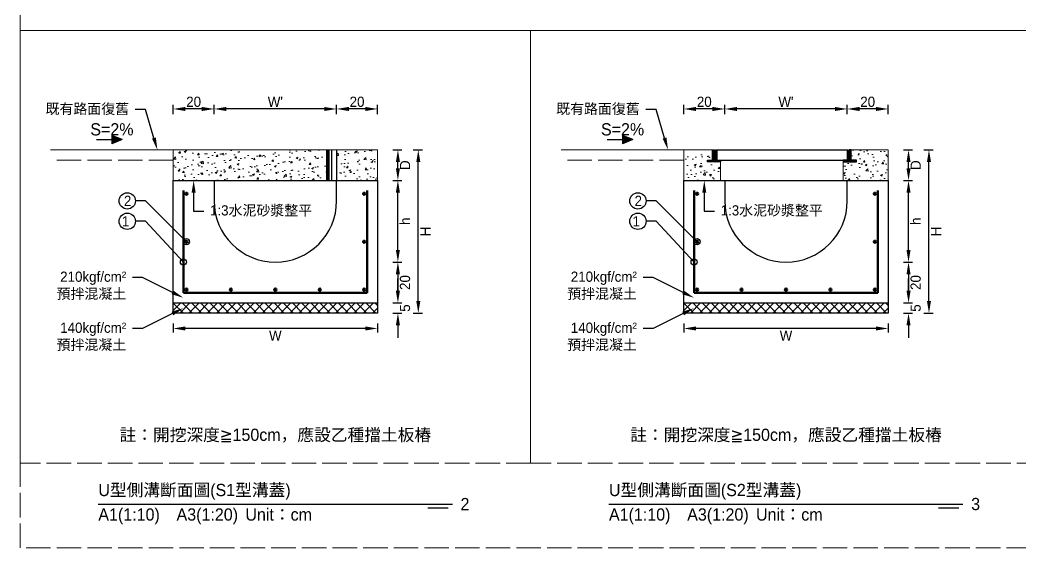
# Model space of a CAD drawing. Extents: x -8920 to 1950, y -2159 to 466.
# Drawn here: x -2640 to -2150, y -1164 to -905.4 of the extents above; entities that cross this region are included whole.
import ezdxf
from ezdxf import colors
from ezdxf.entities.mleader import LeaderData, LeaderLine
from ezdxf.math import Vec2, Vec3

# ---------------------------------------------------------------- set-up
doc = ezdxf.new("R2010")
doc.units = 0
doc.header["$MEASUREMENT"] = 0
doc.linetypes.add('ACAD_ISO02W100', pattern=[15, 12, -3])
doc.layers.add('一、4.基本-隱藏', color=9, linetype='ACAD_ISO02W100', lineweight=20, plot=False)
doc.layers.add('三、3.文字-註解文字', color=2, linetype='Continuous')
for name, color, linetype, lineweight in [('二、1.繪圖-既有設施', 8, 'Continuous', 20), ('二、2.繪圖-施作項目', 181, 'Continuous', 30), ('二、3.繪圖-排水流向', 170, 'Continuous', 30), ('二、4.繪圖-設計鋪面', 40, 'Continuous', 20), ('二、5.繪圖-鋼筋', 60, 'Continuous', 50), ('二、6.繪圖-其他施作項目', 35, 'Continuous', 30)]:
    doc.layers.add(name, color=color, linetype=linetype, lineweight=lineweight)
doc.styles.add('次圖名(詳圖)', font='MS PGothic.ttf', dxfattribs={"height": 6})
doc.styles.add('註解文字(詳圖)', font='MS PGothic.ttf', dxfattribs={"height": 5})
doc.dimstyles.new('註解文字(詳圖)', dxfattribs={"dimtxt": 5, "dimasz": 6, "dimexe": 2, "dimexo": 5, "dimgap": 1, "dimtad": 2, "dimzin": 0, "dimdsep": 46, "dimtxsty": '註解文字(詳圖)', "dimcen": 0.1, "dimclrd": 144, "dimclre": 144, "dimclrt": 256, "dimadec": 0, "dimazin": 0, "dimtfac": 1, "dimtofl": 0, "dimtmove": 0, "dimatfit": 3, "dimfxlon": 1, "dimtolj": 1, "dimtzin": 0, "dimlwd": -1, "dimlwe": -1, "dimarcsym": 1})

# ---------------------------------------------------------------- blocks, each defined once
blk = doc.blocks.new('*D98')
at = {"layer": 'Defpoints', "color": 0, "transparency": 16777216}
for p in [(-2545, -949), (-2545, -984), (-2485, -984)]:
    blk.add_point(p, dxfattribs=at)
at = {"layer": '三、3.文字-註解文字', "color": 144, "transparency": 16777216}
for p, q in [((-2545, -951.5), (-2545, -947)), ((-2491, -949), (-2539, -949)), ((-2485, -951.5), (-2485, -947))]:
    blk.add_line(p, q, dxfattribs=at)
for points in [[(-2539, -948), (-2539, -950), (-2545, -949)], [(-2491, -948), (-2491, -950), (-2485, -949)]]:
    blk.add_solid(points, dxfattribs=at)
at = {"layer": '三、3.文字-註解文字', "transparency": 16777216, "insert": (-2515, -945.5), "char_height": 5, "attachment_point": 5, "style": '註解文字(詳圖)'}
blk.add_mtext("\\A1;W'", dxfattribs=at)
blk = doc.blocks.new('*D99')
at = {"layer": 'Defpoints', "color": 0, "transparency": 16777216}
for p in [(-2565, -949), (-2565, -984), (-2545, -984)]:
    blk.add_point(p, dxfattribs=at)
at = {"layer": '三、3.文字-註解文字', "color": 144, "transparency": 16777216}
for p, q in [((-2565, -951.5), (-2565, -947)), ((-2551, -949), (-2559, -949)), ((-2545, -951.5), (-2545, -947))]:
    blk.add_line(p, q, dxfattribs=at)
for points in [[(-2559, -948), (-2559, -950), (-2565, -949)], [(-2551, -948), (-2551, -950), (-2545, -949)]]:
    blk.add_solid(points, dxfattribs=at)
at = {"layer": '三、3.文字-註解文字', "transparency": 16777216, "insert": (-2555, -945.5), "char_height": 5, "attachment_point": 5, "style": '註解文字(詳圖)'}
blk.add_mtext('\\A1;20', dxfattribs=at)
blk = doc.blocks.new('*D100')
at = {"layer": 'Defpoints', "color": 0, "transparency": 16777216}
for p in [(-2295, -949), (-2295, -984), (-2235, -984)]:
    blk.add_point(p, dxfattribs=at)
at = {"layer": '三、3.文字-註解文字', "color": 144, "transparency": 16777216}
for p, q in [((-2295, -951.5), (-2295, -947)), ((-2241, -949), (-2289, -949)), ((-2235, -951.5), (-2235, -947))]:
    blk.add_line(p, q, dxfattribs=at)
for points in [[(-2289, -948), (-2289, -950), (-2295, -949)], [(-2241, -948), (-2241, -950), (-2235, -949)]]:
    blk.add_solid(points, dxfattribs=at)
at = {"layer": '三、3.文字-註解文字', "transparency": 16777216, "insert": (-2265, -945.5), "char_height": 5, "attachment_point": 5, "style": '註解文字(詳圖)'}
blk.add_mtext("\\A1;W'", dxfattribs=at)
blk = doc.blocks.new('*D101')
at = {"layer": 'Defpoints', "color": 0, "transparency": 16777216}
for p in [(-2315, -949), (-2315, -984), (-2295, -984)]:
    blk.add_point(p, dxfattribs=at)
at = {"layer": '三、3.文字-註解文字', "color": 144, "transparency": 16777216}
for p, q in [((-2315, -951.5), (-2315, -947)), ((-2301, -949), (-2309, -949)), ((-2295, -951.5), (-2295, -947))]:
    blk.add_line(p, q, dxfattribs=at)
for points in [[(-2309, -948), (-2309, -950), (-2315, -949)], [(-2301, -948), (-2301, -950), (-2295, -949)]]:
    blk.add_solid(points, dxfattribs=at)
at = {"layer": '三、3.文字-註解文字', "transparency": 16777216, "insert": (-2305, -945.5), "char_height": 5, "attachment_point": 5, "style": '註解文字(詳圖)'}
blk.add_mtext('\\A1;20', dxfattribs=at)
blk = doc.blocks.new('*D92')
at = {"layer": 'Defpoints', "color": 0, "transparency": 16777216}
for p in [(-2265, -984), (-2205, -984), (-2265, -1024)]:
    blk.add_point(p, dxfattribs=at)
at = {"layer": '三、3.文字-註解文字', "color": 144, "transparency": 16777216}
for p, q in [((-2207.5, -984), (-2203, -984)), ((-2205, -1018), (-2205, -990)), ((-2207.5, -1024), (-2203, -1024))]:
    blk.add_line(p, q, dxfattribs=at)
for points in [[(-2206, -990), (-2204, -990), (-2205, -984)], [(-2206, -1018), (-2204, -1018), (-2205, -1024)]]:
    blk.add_solid(points, dxfattribs=at)
at = {"layer": '三、3.文字-註解文字', "transparency": 16777216, "insert": (-2201.5, -1004), "char_height": 5, "attachment_point": 5, "rotation": 90, "style": '註解文字(詳圖)'}
blk.add_mtext('\\A1;h', dxfattribs=at)
blk = doc.blocks.new('*D93')
at = {"layer": 'Defpoints', "color": 0, "transparency": 16777216}
for p in [(-2265, -1024), (-2265, -1044), (-2205, -1044)]:
    blk.add_point(p, dxfattribs=at)
at = {"layer": '三、3.文字-註解文字', "color": 144, "transparency": 16777216}
for p, q in [((-2207.5, -1024), (-2203, -1024)), ((-2205, -1030), (-2205, -1038)), ((-2207.5, -1044), (-2203, -1044))]:
    blk.add_line(p, q, dxfattribs=at)
for points in [[(-2206, -1030), (-2204, -1030), (-2205, -1024)], [(-2206, -1038), (-2204, -1038), (-2205, -1044)]]:
    blk.add_solid(points, dxfattribs=at)
at = {"layer": '三、3.文字-註解文字', "transparency": 16777216, "insert": (-2201.5, -1034), "char_height": 5, "attachment_point": 5, "rotation": 90, "style": '註解文字(詳圖)'}
blk.add_mtext('\\A1;20', dxfattribs=at)
blk = doc.blocks.new('*D94')
at = {"layer": 'Defpoints', "color": 0, "transparency": 16777216}
for p in [(-2265, -1044), (-2265, -1049), (-2205, -1049)]:
    blk.add_point(p, dxfattribs=at)
at = {"layer": '三、3.文字-註解文字', "color": 144, "transparency": 16777216}
for p, q in [((-2205, -1038), (-2205, -1032)), ((-2207.5, -1044), (-2203, -1044)), ((-2207.5, -1049), (-2203, -1049)), ((-2205, -1055), (-2205, -1061))]:
    blk.add_line(p, q, dxfattribs=at)
for points in [[(-2206, -1038), (-2204, -1038), (-2205, -1044)], [(-2206, -1055), (-2204, -1055), (-2205, -1049)]]:
    blk.add_solid(points, dxfattribs=at)
at = {"layer": '三、3.文字-註解文字', "transparency": 16777216, "insert": (-2201.5, -1046.5), "char_height": 5, "attachment_point": 5, "rotation": 90, "style": '註解文字(詳圖)'}
blk.add_mtext('\\A1;5', dxfattribs=at)
blk = doc.blocks.new('_Small')
at = {"color": 0, "linetype": 'ByBlock', "lineweight": -2}
blk.add_circle((0, 0), 0.25, dxfattribs=at)
blk = doc.blocks.new('排水流向')
at = {"layer": '二、3.繪圖-排水流向'}
h = blk.add_hatch(color=256, dxfattribs=at)
h.dxf.hatch_style = 1
h.paths.add_polyline_path([(0, 1), (0, -1), (2.5, 0)])
for points in [[(-3.75, 0), (0, 0)], [(0, 1), (0, -1)], [(2.5, 0), (0, 1)], [(2.5, 0), (0, -1)]]:
    blk.add_lwpolyline(points, dxfattribs=at)
blk = doc.blocks.new('*D102')
at = {"layer": 'Defpoints', "color": 0, "transparency": 16777216}
for p in [(-2215, -969), (-2205, -969), (-2215, -984)]:
    blk.add_point(p, dxfattribs=at)
at = {"layer": '三、3.文字-註解文字', "color": 144, "transparency": 16777216}
for p, q in [((-2207.5, -969), (-2203, -969)), ((-2205, -978), (-2205, -975)), ((-2207.5, -984), (-2203, -984))]:
    blk.add_line(p, q, dxfattribs=at)
for points in [[(-2206, -975), (-2204, -975), (-2205, -969)], [(-2206, -978), (-2204, -978), (-2205, -984)]]:
    blk.add_solid(points, dxfattribs=at)
at = {"layer": '三、3.文字-註解文字', "transparency": 16777216, "insert": (-2201.5, -976.5), "char_height": 5, "attachment_point": 5, "rotation": 90, "style": '註解文字(詳圖)'}
blk.add_mtext('\\A1;D', dxfattribs=at)
blk = doc.blocks.new('*D103')
at = {"layer": 'Defpoints', "color": 0, "transparency": 16777216}
for p in [(-2215, -969), (-2195, -969), (-2215, -1049)]:
    blk.add_point(p, dxfattribs=at)
at = {"layer": '三、3.文字-註解文字', "color": 144, "transparency": 16777216}
for p, q in [((-2197.5, -969), (-2193, -969)), ((-2195, -1043), (-2195, -975)), ((-2197.5, -1049), (-2193, -1049))]:
    blk.add_line(p, q, dxfattribs=at)
for points in [[(-2196, -975), (-2194, -975), (-2195, -969)], [(-2196, -1043), (-2194, -1043), (-2195, -1049)]]:
    blk.add_solid(points, dxfattribs=at)
at = {"layer": '三、3.文字-註解文字', "transparency": 16777216, "insert": (-2191.5, -1009), "char_height": 5, "attachment_point": 5, "rotation": 90, "style": '註解文字(詳圖)'}
blk.add_mtext('\\A1;H', dxfattribs=at)
blk = doc.blocks.new('*D255')
at = {"layer": 'Defpoints', "color": 0, "transparency": 16777216}
for p in [(-2235, -949), (-2235, -984), (-2215, -984)]:
    blk.add_point(p, dxfattribs=at)
at = {"layer": '三、3.文字-註解文字', "color": 144, "transparency": 16777216}
for p, q in [((-2235, -951.5), (-2235, -947)), ((-2221, -949), (-2229, -949)), ((-2215, -951.5), (-2215, -947))]:
    blk.add_line(p, q, dxfattribs=at)
for points in [[(-2229, -948), (-2229, -950), (-2235, -949)], [(-2221, -948), (-2221, -950), (-2215, -949)]]:
    blk.add_solid(points, dxfattribs=at)
at = {"layer": '三、3.文字-註解文字', "transparency": 16777216, "insert": (-2225, -945.5), "char_height": 5, "attachment_point": 5, "style": '註解文字(詳圖)'}
blk.add_mtext('\\A1;20', dxfattribs=at)
blk = doc.blocks.new('*D256')
at = {"layer": 'Defpoints', "color": 0, "transparency": 16777216}
for p in [(-2485, -949), (-2485, -984), (-2465, -984)]:
    blk.add_point(p, dxfattribs=at)
at = {"layer": '三、3.文字-註解文字', "color": 144, "transparency": 16777216}
for p, q in [((-2485, -951.5), (-2485, -947)), ((-2471, -949), (-2479, -949)), ((-2465, -951.5), (-2465, -947))]:
    blk.add_line(p, q, dxfattribs=at)
for points in [[(-2479, -948), (-2479, -950), (-2485, -949)], [(-2471, -948), (-2471, -950), (-2465, -949)]]:
    blk.add_solid(points, dxfattribs=at)
at = {"layer": '三、3.文字-註解文字', "transparency": 16777216, "insert": (-2475, -945.5), "char_height": 5, "attachment_point": 5, "style": '註解文字(詳圖)'}
blk.add_mtext('\\A1;20', dxfattribs=at)
blk = doc.blocks.new('*D288')
at = {"layer": 'Defpoints', "color": 0, "transparency": 16777216}
for p in [(-2315, -1049), (-2215, -1049), (-2315, -1056.5)]:
    blk.add_point(p, dxfattribs=at)
at = {"layer": '三、3.文字-註解文字', "color": 144, "transparency": 16777216}
for p, q in [((-2315, -1054), (-2315, -1058.5)), ((-2221, -1056.5), (-2309, -1056.5)), ((-2215, -1054), (-2215, -1058.5))]:
    blk.add_line(p, q, dxfattribs=at)
for points in [[(-2309, -1055.5), (-2309, -1057.5), (-2315, -1056.5)], [(-2221, -1055.5), (-2221, -1057.5), (-2215, -1056.5)]]:
    blk.add_solid(points, dxfattribs=at)
at = {"layer": '三、3.文字-註解文字', "transparency": 16777216, "insert": (-2265, -1060), "char_height": 5, "attachment_point": 5, "style": '註解文字(詳圖)'}
blk.add_mtext('\\A1;W', dxfattribs=at)
blk = doc.blocks.new('*D289')
at = {"layer": 'Defpoints', "color": 0, "transparency": 16777216}
for p in [(-2565, -1049), (-2465, -1049), (-2565, -1056.5)]:
    blk.add_point(p, dxfattribs=at)
at = {"layer": '三、3.文字-註解文字', "color": 144, "transparency": 16777216}
for p, q in [((-2565, -1054), (-2565, -1058.5)), ((-2471, -1056.5), (-2559, -1056.5)), ((-2465, -1054), (-2465, -1058.5))]:
    blk.add_line(p, q, dxfattribs=at)
for points in [[(-2559, -1055.5), (-2559, -1057.5), (-2565, -1056.5)], [(-2471, -1055.5), (-2471, -1057.5), (-2465, -1056.5)]]:
    blk.add_solid(points, dxfattribs=at)
at = {"layer": '三、3.文字-註解文字', "transparency": 16777216, "insert": (-2515, -1060), "char_height": 5, "attachment_point": 5, "style": '註解文字(詳圖)'}
blk.add_mtext('\\A1;W', dxfattribs=at)
blk = doc.blocks.new('*D295')
at = {"layer": 'Defpoints', "color": 0, "transparency": 16777216}
for p in [(-2515, -984), (-2455, -984), (-2515, -1024)]:
    blk.add_point(p, dxfattribs=at)
at = {"layer": '三、3.文字-註解文字', "color": 144, "transparency": 16777216}
for p, q in [((-2457.5, -984), (-2453, -984)), ((-2455, -1018), (-2455, -990)), ((-2457.5, -1024), (-2453, -1024))]:
    blk.add_line(p, q, dxfattribs=at)
for points in [[(-2456, -990), (-2454, -990), (-2455, -984)], [(-2456, -1018), (-2454, -1018), (-2455, -1024)]]:
    blk.add_solid(points, dxfattribs=at)
at = {"layer": '三、3.文字-註解文字', "transparency": 16777216, "insert": (-2451.5, -1004), "char_height": 5, "attachment_point": 5, "rotation": 90, "style": '註解文字(詳圖)'}
blk.add_mtext('\\A1;h', dxfattribs=at)
blk = doc.blocks.new('*D296')
at = {"layer": 'Defpoints', "color": 0, "transparency": 16777216}
for p in [(-2515, -1024), (-2515, -1044), (-2455, -1044)]:
    blk.add_point(p, dxfattribs=at)
at = {"layer": '三、3.文字-註解文字', "color": 144, "transparency": 16777216}
for p, q in [((-2457.5, -1024), (-2453, -1024)), ((-2455, -1030), (-2455, -1038)), ((-2457.5, -1044), (-2453, -1044))]:
    blk.add_line(p, q, dxfattribs=at)
for points in [[(-2456, -1030), (-2454, -1030), (-2455, -1024)], [(-2456, -1038), (-2454, -1038), (-2455, -1044)]]:
    blk.add_solid(points, dxfattribs=at)
at = {"layer": '三、3.文字-註解文字', "transparency": 16777216, "insert": (-2451.5, -1034), "char_height": 5, "attachment_point": 5, "rotation": 90, "style": '註解文字(詳圖)'}
blk.add_mtext('\\A1;20', dxfattribs=at)
blk = doc.blocks.new('*D297')
at = {"layer": 'Defpoints', "color": 0, "transparency": 16777216}
for p in [(-2515, -1044), (-2515, -1049), (-2455, -1049)]:
    blk.add_point(p, dxfattribs=at)
at = {"layer": '三、3.文字-註解文字', "color": 144, "transparency": 16777216}
for p, q in [((-2455, -1038), (-2455, -1032)), ((-2457.5, -1044), (-2453, -1044)), ((-2457.5, -1049), (-2453, -1049)), ((-2455, -1055), (-2455, -1061))]:
    blk.add_line(p, q, dxfattribs=at)
for points in [[(-2456, -1038), (-2454, -1038), (-2455, -1044)], [(-2456, -1055), (-2454, -1055), (-2455, -1049)]]:
    blk.add_solid(points, dxfattribs=at)
at = {"layer": '三、3.文字-註解文字', "transparency": 16777216, "insert": (-2451.5, -1046.5), "char_height": 5, "attachment_point": 5, "rotation": 90, "style": '註解文字(詳圖)'}
blk.add_mtext('\\A1;5', dxfattribs=at)
blk = doc.blocks.new('*D298')
at = {"layer": 'Defpoints', "color": 0, "transparency": 16777216}
for p in [(-2465, -969), (-2455, -969), (-2465, -984)]:
    blk.add_point(p, dxfattribs=at)
at = {"layer": '三、3.文字-註解文字', "color": 144, "transparency": 16777216}
for p, q in [((-2457.5, -969), (-2453, -969)), ((-2455, -978), (-2455, -975)), ((-2457.5, -984), (-2453, -984))]:
    blk.add_line(p, q, dxfattribs=at)
for points in [[(-2456, -975), (-2454, -975), (-2455, -969)], [(-2456, -978), (-2454, -978), (-2455, -984)]]:
    blk.add_solid(points, dxfattribs=at)
at = {"layer": '三、3.文字-註解文字', "transparency": 16777216, "insert": (-2451.5, -976.5), "char_height": 5, "attachment_point": 5, "rotation": 90, "style": '註解文字(詳圖)'}
blk.add_mtext('\\A1;D', dxfattribs=at)
blk = doc.blocks.new('*D299')
at = {"layer": 'Defpoints', "color": 0, "transparency": 16777216}
for p in [(-2465, -969), (-2445, -969), (-2465, -1049)]:
    blk.add_point(p, dxfattribs=at)
at = {"layer": '三、3.文字-註解文字', "color": 144, "transparency": 16777216}
for p, q in [((-2447.5, -969), (-2443, -969)), ((-2445, -1043), (-2445, -975)), ((-2447.5, -1049), (-2443, -1049))]:
    blk.add_line(p, q, dxfattribs=at)
for points in [[(-2446, -975), (-2444, -975), (-2445, -969)], [(-2446, -1043), (-2444, -1043), (-2445, -1049)]]:
    blk.add_solid(points, dxfattribs=at)
at = {"layer": '三、3.文字-註解文字', "transparency": 16777216, "insert": (-2441.5, -1009), "char_height": 5, "attachment_point": 5, "rotation": 90, "style": '註解文字(詳圖)'}
blk.add_mtext('\\A1;H', dxfattribs=at)

msp = doc.modelspace()

# ---------------------------------------------------------------- hatches: boundary and pattern name
at = {"layer": '二、1.繪圖-既有設施'}
h = msp.add_hatch(dxfattribs=at)
h.set_pattern_fill('AR-CONC', color=256, scale=0.05)
h.set_pattern_definition([(50, (-1679.248, -1724.565), (9.109233, -0.796954), [0.9525, -10.4775]), (355, (-1679.248, -1724.565), (-1.76217, 9.55284), [0.762, -8.38203]), (100.45144, (-1678.489, -1724.631), (7.34706, 8.75589), [0.8095, -8.90451]), (46.1842, (-1679.248, -1722.025), (13.55395, -2.10212), [1.42875, -15.71625]), (96.6356, (-1678.119, -1722.2), (11.8702, 12.3713), [1.21425, -13.35678]), (351.1842, (-1679.248, -1722.025), (11.8702, 12.3713), [1.143, -12.57299]), (21, (-1677.978, -1722.66), (7.58072, -5.11326), [0.9525, -10.4775]), (326, (-1677.978, -1722.66), (3.0901, 9.2094), [0.762, -8.382]), (71.45144, (-1677.3465, -1723.086), (10.67082, 4.09614), [0.8095, -8.9045]), (37.5, (-1679.2483, -1724.5646), (0.15443, 4.227752), [0, -8.2804, 0, -8.509, 0, -8.41375]), (7.5, (-1679.2483, -1724.5646), (3.340983, 5.009029), [0, -4.8514, 0, -8.0899, 0, -3.20675]), (327.5, (-1682.0804, -1724.5646), (6.77953, -0.286437), [0, -3.175, 0, -9.906, 0, -13.1445]), (317.5, (-1683.3504, -1724.5646), (7.40646, 1.271325), [0, -4.1275, 0, -6.5786, 0, -9.3345])])
h.paths.add_polyline_path([(-2490, -984), (-2490, -969), (-2565, -969), (-2565, -984)])
h.paths.add_polyline_path([(-2465, -969), (-2485, -969), (-2485, -984), (-2465, -984)])
h = msp.add_hatch(dxfattribs=at)
h.set_pattern_fill('AR-CONC', color=256, scale=0.05)
h.set_pattern_definition([(50, (-1731.788, -1911.228), (9.109233, -0.796954), [0.9525, -10.4775]), (355, (-1731.788, -1911.228), (-1.76217, 9.55284), [0.762, -8.38203]), (100.4514, (-1731.029, -1911.294), (7.34706, 8.75589), [0.8095, -8.90451]), (46.1842, (-1731.788, -1908.688), (13.55395, -2.10212), [1.42875, -15.71625]), (96.6356, (-1730.658, -1908.863), (11.8702, 12.3713), [1.21425, -13.35678]), (351.1842, (-1731.788, -1908.688), (11.8702, 12.3713), [1.143, -12.57299]), (21, (-1730.518, -1909.323), (7.58072, -5.11326), [0.9525, -10.4775]), (326, (-1730.518, -1909.323), (3.0901, 9.2094), [0.762, -8.382]), (71.4514, (-1729.886, -1909.749), (10.67082, 4.09614), [0.8095, -8.9045]), (37.5, (-1731.788, -1911.2278), (0.15443, 4.227752), [0, -8.2804, 0, -8.509, 0, -8.41375]), (7.5, (-1731.788, -1911.228), (3.340983, 5.009029), [0, -4.8514, 0, -8.0899, 0, -3.20675]), (327.5, (-1734.62, -1911.2278), (6.77953, -0.286437), [0, -3.175, 0, -9.906, 0, -13.1445]), (317.5, (-1735.89, -1911.228), (7.40646, 1.271325), [0, -4.1275, 0, -6.5786, 0, -9.3345])])
h.paths.add_polyline_path([(-2297, -984), (-2297, -974.9), (-2303.5, -974.9), (-2303.5, -974), (-2300.9, -974), (-2300.9, -969), (-2315, -969), (-2315, -984)])
h.paths.add_polyline_path([(-2215, -984), (-2215, -969), (-2233.1, -969), (-2233.1, -974), (-2230.5, -974), (-2230.5, -974.9), (-2237, -974.9), (-2237, -984)])
at = {"layer": '二、2.繪圖-施作項目'}
h = msp.add_hatch(dxfattribs=at)
h.set_pattern_fill('ANSI37', color=256)
h.set_pattern_definition([(45, (-2385.809, -208.4635), (-2.245064, 2.245064), []), (135, (-2385.809, -208.4635), (-2.245064, -2.245064), [])])
h.paths.add_polyline_path([(-2465, -1049), (-2565, -1049), (-2565, -1044), (-2465, -1044)])
h = msp.add_hatch(dxfattribs=at)
h.set_pattern_fill('ANSI37', color=256)
h.set_pattern_definition([(45, (-2135.809, -208.4635), (-2.245064, 2.245064), []), (135, (-2135.809, -208.4635), (-2.245064, -2.245064), [])])
h.paths.add_polyline_path([(-2215, -1049), (-2315, -1049), (-2315, -1044), (-2215, -1044)])
at = {"layer": '二、5.繪圖-鋼筋'}
h = msp.add_hatch(color=256, dxfattribs=at)
h.dxf.hatch_style = 1
h.paths.add_polyline_path([(-2558, -990.5, 1), (-2559, -990.5, 1)])
h = msp.add_hatch(color=256, dxfattribs=at)
h.dxf.hatch_style = 1
h.paths.add_polyline_path([(-2471, -990.5, 1), (-2472, -990.5, 1)])
h = msp.add_hatch(color=256, dxfattribs=at)
h.dxf.hatch_style = 1
h.paths.add_polyline_path([(-2308, -990.5, 1), (-2309, -990.5, 1)])
h = msp.add_hatch(color=256, dxfattribs=at)
h.dxf.hatch_style = 1
h.paths.add_polyline_path([(-2221, -990.5, 1), (-2222, -990.5, 1)])
h = msp.add_hatch(color=256, dxfattribs=at)
h.dxf.hatch_style = 1
h.paths.add_polyline_path([(-2558, -1014, 1), (-2559, -1014, 1)])
h = msp.add_hatch(color=256, dxfattribs=at)
h.dxf.hatch_style = 1
h.paths.add_polyline_path([(-2471, -1014, 1), (-2472, -1014, 1)])
h = msp.add_hatch(color=256, dxfattribs=at)
h.dxf.hatch_style = 1
h.paths.add_polyline_path([(-2308, -1014, 1), (-2309, -1014, 1)])
h = msp.add_hatch(color=256, dxfattribs=at)
h.dxf.hatch_style = 1
h.paths.add_polyline_path([(-2221, -1014, 1), (-2222, -1014, 1)])
h = msp.add_hatch(color=256, dxfattribs=at)
h.dxf.hatch_style = 1
h.paths.add_polyline_path([(-2558, -1037.5, 1), (-2559, -1037.5, 1)])
h = msp.add_hatch(color=256, dxfattribs=at)
h.dxf.hatch_style = 1
h.paths.add_polyline_path([(-2536.25, -1037.5, 1), (-2537.25, -1037.5, 1)])
h = msp.add_hatch(color=256, dxfattribs=at)
h.dxf.hatch_style = 1
h.paths.add_polyline_path([(-2514.5, -1037.5, 1), (-2515.5, -1037.5, 1)])
h = msp.add_hatch(color=256, dxfattribs=at)
h.dxf.hatch_style = 1
h.paths.add_polyline_path([(-2492.75, -1037.5, 1), (-2493.75, -1037.5, 1)])
h = msp.add_hatch(color=256, dxfattribs=at)
h.dxf.hatch_style = 1
h.paths.add_polyline_path([(-2471, -1037.5, 1), (-2472, -1037.5, 1)])
h = msp.add_hatch(color=256, dxfattribs=at)
h.dxf.hatch_style = 1
h.paths.add_polyline_path([(-2308, -1037.5, 1), (-2309, -1037.5, 1)])
h = msp.add_hatch(color=256, dxfattribs=at)
h.dxf.hatch_style = 1
h.paths.add_polyline_path([(-2286.25, -1037.5, 1), (-2287.25, -1037.5, 1)])
h = msp.add_hatch(color=256, dxfattribs=at)
h.dxf.hatch_style = 1
h.paths.add_polyline_path([(-2264.5, -1037.5, 1), (-2265.5, -1037.5, 1)])
h = msp.add_hatch(color=256, dxfattribs=at)
h.dxf.hatch_style = 1
h.paths.add_polyline_path([(-2242.75, -1037.5, 1), (-2243.75, -1037.5, 1)])
h = msp.add_hatch(color=256, dxfattribs=at)
h.dxf.hatch_style = 1
h.paths.add_polyline_path([(-2221, -1037.5, 1), (-2222, -1037.5, 1)])
at = {"layer": '二、6.繪圖-其他施作項目'}
h = msp.add_hatch(dxfattribs=at)
h.set_pattern_fill('ANSI31', color=256, scale=0.1)
h.set_pattern_definition([(45, (-1072.16578, -1964.46255), (-0.2245064, 0.2245064), [])])
h.paths.add_polyline_path([(-2300, -969), (-2300.9, -969), (-2300.9, -974), (-2303.5, -974), (-2303.5, -974.9), (-2297, -974.9), (-2297, -974), (-2300, -974)])
h.paths.add_polyline_path([(-2234, -974), (-2237, -974), (-2237, -974.9), (-2230.5, -974.9), (-2230.5, -974), (-2233.1, -974), (-2233.1, -969), (-2234, -969)])

# ---------------------------------------------------------------- linework, layer by layer
at = {"layer": '一、4.基本-隱藏'}
for points in [[(-2640, -657), (-1860, -657), (-1860, -910.5), (-2640, -910.5)], [(-2640, -657), (-1860, -657), (-1860, -1164), (-2640, -1164)], [(-2640, -910.5), (-2390, -910.5), (-2390, -1122.5), (-2640, -1122.5)], [(-2390, -910.5), (-2140, -910.5), (-2140, -1122.5), (-2390, -1122.5)]]:
    msp.add_lwpolyline(points, close=True, dxfattribs=at)
at = {"layer": '三、3.文字-註解文字'}
for points in [[(-2601.66, -1142.5), (-2428.34, -1142.5)], [(-2430.34, -1144.5), (-2440.34, -1144.5)], [(-2351.66, -1142.5), (-2178.34, -1142.5)], [(-2180.34, -1144.5), (-2190.34, -1144.5)]]:
    msp.add_lwpolyline(points, dxfattribs=at)
for centre in [(-2587.5, -994), (-2337.5, -994), (-2587.5, -1004), (-2337.5, -1004)]:
    msp.add_circle(centre, 4, dxfattribs=at)
at = {"layer": '二、1.繪圖-既有設施'}
msp.add_lwpolyline([(-2565, -984), (-2565, -969), (-2465, -969), (-2465, -984)], close=True, dxfattribs=at)
for points in [[(-2297, -974), (-2297, -984), (-2315, -984), (-2315, -969), (-2300.9, -969)], [(-2237, -974), (-2237, -984), (-2215, -984), (-2215, -969), (-2233.1, -969)]]:
    msp.add_lwpolyline(points, dxfattribs=at)
at = {"layer": '二、2.繪圖-施作項目'}
for points in [[(-2465, -1049), (-2565, -1049), (-2565, -984), (-2465, -984)], [(-2215, -1049), (-2315, -1049), (-2315, -984), (-2215, -984)]]:
    msp.add_lwpolyline(points, close=True, dxfattribs=at)
for points in [[(-2545, -984), (-2545, -994, 1), (-2485, -994), (-2485, -984)], [(-2295, -984), (-2295, -994, 1), (-2235, -994), (-2235, -984)]]:
    msp.add_lwpolyline(points, format="xyb", dxfattribs=at)
for points in [[(-2565, -1044), (-2465, -1044)], [(-2315, -1044), (-2215, -1044)]]:
    msp.add_lwpolyline(points, dxfattribs=at)
at = {"layer": '二、4.繪圖-設計鋪面'}
for points in [[(-2565, -969), (-2625, -969)], [(-2315, -969), (-2375, -969)]]:
    msp.add_lwpolyline(points, dxfattribs=at)
at = {"layer": '二、4.繪圖-設計鋪面', "linetype": 'ACAD_ISO02W100'}
for points in [[(-2565, -974), (-2625, -974)], [(-2315, -974), (-2375, -974)]]:
    msp.add_lwpolyline(points, dxfattribs=at)
at = {"layer": '二、5.繪圖-鋼筋'}
for points in [[(-2560, -989), (-2560, -1039)], [(-2470, -989), (-2470, -1039)], [(-2310, -989), (-2310, -1039)], [(-2220, -989), (-2220, -1039)], [(-2560, -1039), (-2470, -1039)], [(-2310, -1039), (-2220, -1039)]]:
    msp.add_lwpolyline(points, dxfattribs=at)
for centre in [(-2558.5, -990.5), (-2471.5, -990.5), (-2308.5, -990.5), (-2221.5, -990.5), (-2558.5, -1014), (-2471.5, -1014), (-2308.5, -1014), (-2221.5, -1014), (-2558.5, -1037.5), (-2536.75, -1037.5), (-2515, -1037.5), (-2493.25, -1037.5), (-2471.5, -1037.5), (-2308.5, -1037.5), (-2286.75, -1037.5), (-2265, -1037.5), (-2243.25, -1037.5), (-2221.5, -1037.5)]:
    msp.add_circle(centre, 0.5, dxfattribs=at)
at = {"layer": '二、6.繪圖-其他施作項目'}
for points in [[(-2490, -969), (-2490, -984)], [(-2489.375, -969), (-2489.375, -984)], [(-2488.75, -969), (-2488.75, -984)], [(-2487.5, -969), (-2487.5, -984)], [(-2485, -969), (-2485, -984)], [(-2299.5, -969), (-2299.5, -974)], [(-2299.5, -969), (-2234.5, -969)], [(-2298.9, -969), (-2298.9, -974)], [(-2235.1, -969), (-2235.1, -974)], [(-2234.5, -969), (-2234.5, -974)], [(-2299.5, -974), (-2234.5, -974)]]:
    msp.add_lwpolyline(points, dxfattribs=at)
for points in [[(-2303.5, -974), (-2300.9, -974), (-2300.9, -969), (-2300, -969), (-2300, -974), (-2297, -974), (-2297, -974.9), (-2303.5, -974.9)], [(-2233.1, -969), (-2234, -969), (-2234, -974), (-2237, -974), (-2237, -974.9), (-2230.5, -974.9), (-2230.5, -974), (-2233.1, -974)]]:
    msp.add_lwpolyline(points, close=True, dxfattribs=at)

# ---------------------------------------------------------------- block references
at = {"xscale": 2, "yscale": 2, "zscale": 2}
for p in [(-2595, -964), (-2345, -964)]:
    msp.add_blockref('排水流向', p, dxfattribs=at)

# ---------------------------------------------------------------- texts
at = {"layer": '三、3.文字-註解文字', "char_height": 6}
for s, width, gutter_width, insert, attachment_point, style in [('{\\fMS PGothic|b0|i0|c128|p34;註：開挖深度≧150cm，應設乙種擋土板樁}', 156.49231, 30, (-2515, -1109), 5, '註解文字(詳圖)'), ('{\\fMS PGothic|b0|i0|c128|p34;註：開挖深度≧150cm，應設乙種擋土板樁}', 156.49231, 30, (-2265, -1109), 5, '註解文字(詳圖)'), ('{\\fMS PGothic|b0|i0|c128|p34;U型側溝斷面圖(}S{\\fMS PGothic|b0|i0|c128|p34;1型溝蓋)}', 134.12151, 15, (-2601.66, -1136.5), 4, '次圖名(詳圖)'), ('{\\fMS PGothic|b0|i0|c128|p34;U型側溝斷面圖(}S{\\fMS PGothic|b0|i0|c128|p34;2型溝蓋)}', 131.94411, 15, (-2351.66, -1136.5), 4, '次圖名(詳圖)'), ('2', 3, 15, (-2424.34, -1142.5), 4, '次圖名(詳圖)'), ('3', 3, 15, (-2174.34, -1142.5), 4, '次圖名(詳圖)'), ('A1(1:10)\u3000A3(1:20){\\fMS PGothic|b0|i0|c128|p34;^IUnit：cm}', 136.03259, 15, (-2601.66, -1148.5), 4, '次圖名(詳圖)'), ('A1(1:10)\u3000A3(1:20){\\fMS PGothic|b0|i0|c128|p34;^IUnit：cm}', 136.03259, 15, (-2351.66, -1148.5), 4, '次圖名(詳圖)')]:
    msp.add_mtext_dynamic_manual_height_columns(s, width=width, gutter_width=gutter_width, heights=[0], dxfattribs=dict(at, insert=insert, attachment_point=attachment_point, style=style))
at = {"layer": '二、3.繪圖-排水流向', "char_height": 6, "attachment_point": 5, "style": '註解文字(詳圖)'}
for insert in [(-2595, -959), (-2345, -959)]:
    msp.add_mtext_dynamic_manual_height_columns('{\\fMS PGothic|b0|i0|c128|p34;S=2%}', width=10.17412, gutter_width=30, heights=[0], dxfattribs=dict(at, insert=insert))

# ---------------------------------------------------------------- dimensions: what is measured, and where the dimension line sits
at = {"layer": '三、3.文字-註解文字'}
for base, p1, p2, text, picture, middle in [((-2565, -949), (-2545, -984), (-2565, -984), '20', '*D99', (-2555, -945.5)), ((-2545, -949), (-2485, -984), (-2545, -984), "W'", '*D98', (-2515, -945.5)), ((-2485, -949), (-2465, -984), (-2485, -984), '20', '*D256', (-2475, -945.5)), ((-2315, -949), (-2295, -984), (-2315, -984), '20', '*D101', (-2305, -945.5)), ((-2295, -949), (-2235, -984), (-2295, -984), "W'", '*D100', (-2265, -945.5)), ((-2235, -949), (-2215, -984), (-2235, -984), '20', '*D255', (-2225, -945.5)), ((-2565, -1056.5), (-2465, -1049), (-2565, -1049), 'W', '*D289', (-2515, -1060)), ((-2315, -1056.5), (-2215, -1049), (-2315, -1049), 'W', '*D288', (-2265, -1060))]:
    dim = msp.add_linear_dim(base=base, p1=p1, p2=p2, text=text, dimstyle='註解文字(詳圖)', dxfattribs=at)
    dim.commit()
    dim.dimension.update_dxf_attribs({"geometry": picture, "text_midpoint": middle})
for base, p1, p2, text, picture, middle in [((-2455, -969), (-2465, -984), (-2465, -969), 'D', '*D298', (-2451.5, -976.5)), ((-2445, -969), (-2465, -1049), (-2465, -969), 'H', '*D299', (-2441.5, -1009)), ((-2205, -969), (-2215, -984), (-2215, -969), 'D', '*D102', (-2201.5, -976.5)), ((-2195, -969), (-2215, -1049), (-2215, -969), 'H', '*D103', (-2191.5, -1009)), ((-2455, -984), (-2515, -1024), (-2515, -984), 'h', '*D295', (-2451.5, -1004)), ((-2205, -984), (-2265, -1024), (-2265, -984), 'h', '*D92', (-2201.5, -1004)), ((-2455, -1044), (-2515, -1024), (-2515, -1044), '20', '*D296', (-2451.5, -1034)), ((-2205, -1044), (-2265, -1024), (-2265, -1044), '20', '*D93', (-2201.5, -1034)), ((-2455, -1049), (-2515, -1044), (-2515, -1049), '5', '*D297', (-2451.5, -1046.5)), ((-2205, -1049), (-2265, -1044), (-2265, -1049), '5', '*D94', (-2201.5, -1046.5))]:
    dim = msp.add_linear_dim(base=base, p1=p1, p2=p2, angle=90, text=text, dimstyle='註解文字(詳圖)', dxfattribs=at)
    dim.commit()
    dim.dimension.update_dxf_attribs({"geometry": picture, "text_midpoint": middle})

# ---------------------------------------------------------------- leaders
ml = msp.add_multileader_mtext('Standard', dxfattribs=at)
ml.set_content('既有路面復舊', color=256, style='註解文字(詳圖)')
ml.set_leader_properties(color=144, linetype='ByLayer', lineweight=-1)
ml.build(insert=Vec2(0, 0))
ml.multileader.update_dxf_attribs({"dogleg_length": 5, "arrow_head_size": 6})
ctx = ml.context
ctx.base_point, ctx.char_height, ctx.arrow_head_size, ctx.landing_gap_size, ctx.plane_origin = Vec3(-2632.383, -949.25), 5, 6, 3, Vec3(-2657.575, -927.337)
ctx.text_align_type = 2
notes = []
notes.append((ctx, [(1, (1, 1, 0), (-2578.599, -949.25), (-1, 0), 5, [(0, [(-2572.744, -969)], 0, [])])]))
ctx.mtext.insert, ctx.mtext.alignment, ctx.mtext.flow_direction = Vec3(-2586.599, -946.409), 3, 5
ml = msp.add_multileader_mtext('Standard', dxfattribs=at)
ml.set_content('既有路面復舊', color=256, style='註解文字(詳圖)')
ml.set_leader_properties(color=144, linetype='ByLayer', lineweight=-1)
ml.build(insert=Vec2(0, 0))
ml.multileader.update_dxf_attribs({"dogleg_length": 5, "arrow_head_size": 6})
ctx = ml.context
ctx.base_point, ctx.char_height, ctx.arrow_head_size, ctx.landing_gap_size, ctx.plane_origin = Vec3(-2382.383, -949.25), 5, 6, 3, Vec3(-2407.575, -927.337)
ctx.text_align_type = 2
notes.append((ctx, [(1, (1, 1, 0), (-2328.599, -949.25), (-1, 0), 5, [(0, [(-2322.744, -969)], 0, [])])]))
ctx.mtext.insert, ctx.mtext.alignment, ctx.mtext.flow_direction = Vec3(-2336.599, -946.409), 3, 5
ml = msp.add_multileader_mtext('Standard', dxfattribs=at)
ml.set_content('1:3水泥砂漿整平', color=256, style='註解文字(詳圖)')
ml.set_leader_properties(color=144, linetype='ByLayer', lineweight=-1)
ml.build(insert=Vec2(0, 0))
ml.multileader.update_dxf_attribs({"dogleg_length": 5, "arrow_head_size": 6})
ctx = ml.context
ctx.base_point, ctx.char_height, ctx.arrow_head_size, ctx.landing_gap_size, ctx.plane_origin = Vec3(-2550, -999), 5, 6, 3, Vec3(-2555, -984)
notes.append((ctx, [(0, (1, 1, 0), (-2555, -999), (1, 0), 5, [(0, [(-2555, -984)], 0, [])])]))
ctx.mtext.insert, ctx.mtext.flow_direction = Vec3(-2547, -996.159), 5
ml = msp.add_multileader_mtext('Standard', dxfattribs=at)
ml.set_content('1:3水泥砂漿整平', color=256, style='註解文字(詳圖)')
ml.set_leader_properties(color=144, linetype='ByLayer', lineweight=-1)
ml.build(insert=Vec2(0, 0))
ml.multileader.update_dxf_attribs({"dogleg_length": 5, "arrow_head_size": 6})
ctx = ml.context
ctx.base_point, ctx.char_height, ctx.arrow_head_size, ctx.landing_gap_size, ctx.plane_origin = Vec3(-2300, -999), 5, 6, 3, Vec3(-2305, -984)
notes.append((ctx, [(0, (1, 1, 0), (-2305, -999), (1, 0), 5, [(0, [(-2305, -984)], 0, [])])]))
ctx.mtext.insert, ctx.mtext.flow_direction = Vec3(-2297, -996.159), 5
ml = msp.add_multileader_mtext('Standard', dxfattribs=at)
ml.set_content('2', color=256, style='註解文字(詳圖)')
ml.set_leader_properties(color=144, linetype='ByLayer', lineweight=-1)
ml.set_arrow_properties(name='SMALL')
ml.build(insert=Vec2(0, 0))
ml.multileader.update_dxf_attribs({"dogleg_length": 5, "arrow_head_size": 6})
ctx = ml.context
ctx.base_point, ctx.char_height, ctx.arrow_head_size, ctx.plane_origin = Vec3(-2590.398, -994), 5, 6, Vec3(-2557, -1014)
ctx.text_align_type = 2
notes.append((ctx, [(0, (1, 1, 0), (-2578.5, -994), (-1, 0), 5, [(0, [(-2558.5, -1014)], 0, [])])]))
ctx.mtext.insert, ctx.mtext.alignment, ctx.mtext.flow_direction = Vec3(-2585.5, -991.5), 3, 5
ml = msp.add_multileader_mtext('Standard', dxfattribs=at)
ml.set_content('2', color=256, style='註解文字(詳圖)')
ml.set_leader_properties(color=144, linetype='ByLayer', lineweight=-1)
ml.set_arrow_properties(name='SMALL')
ml.build(insert=Vec2(0, 0))
ml.multileader.update_dxf_attribs({"dogleg_length": 5, "arrow_head_size": 6})
ctx = ml.context
ctx.base_point, ctx.char_height, ctx.arrow_head_size, ctx.plane_origin = Vec3(-2340.398, -994), 5, 6, Vec3(-2307, -1014)
ctx.text_align_type = 2
notes.append((ctx, [(0, (1, 1, 0), (-2328.5, -994), (-1, 0), 5, [(0, [(-2308.5, -1014)], 0, [])])]))
ctx.mtext.insert, ctx.mtext.alignment, ctx.mtext.flow_direction = Vec3(-2335.5, -991.5), 3, 5
ml = msp.add_multileader_mtext('Standard', dxfattribs=at)
ml.set_content('1', color=256, style='註解文字(詳圖)')
ml.set_leader_properties(color=144, linetype='ByLayer', lineweight=-1)
ml.set_arrow_properties(name='SMALL')
ml.build(insert=Vec2(0, 0))
ml.multileader.update_dxf_attribs({"dogleg_length": 5, "arrow_head_size": 6})
ctx = ml.context
ctx.base_point, ctx.char_height, ctx.arrow_head_size, ctx.landing_gap_size, ctx.plane_origin = Vec3(-2591.006, -1004), 5, 6, 3, Vec3(-2557, -1024)
ctx.text_align_type = 2
notes.append((ctx, [(0, (1, 1, 0), (-2578.5, -1004), (-1, 0), 5, [(0, [(-2560, -1024)], 0, [])])]))
ctx.mtext.insert, ctx.mtext.alignment, ctx.mtext.flow_direction = Vec3(-2586.5, -1001.5), 3, 5
ml = msp.add_multileader_mtext('Standard', dxfattribs=at)
ml.set_content('1', color=256, style='註解文字(詳圖)')
ml.set_leader_properties(color=144, linetype='ByLayer', lineweight=-1)
ml.set_arrow_properties(name='SMALL')
ml.build(insert=Vec2(0, 0))
ml.multileader.update_dxf_attribs({"dogleg_length": 5, "arrow_head_size": 6})
ctx = ml.context
ctx.base_point, ctx.char_height, ctx.arrow_head_size, ctx.landing_gap_size, ctx.plane_origin = Vec3(-2341.006, -1004), 5, 6, 3, Vec3(-2307, -1024)
ctx.text_align_type = 2
notes.append((ctx, [(0, (1, 1, 0), (-2328.5, -1004), (-1, 0), 5, [(0, [(-2310, -1024)], 0, [])])]))
ctx.mtext.insert, ctx.mtext.alignment, ctx.mtext.flow_direction = Vec3(-2336.5, -1001.5), 3, 5
ml = msp.add_multileader_mtext('Standard', dxfattribs=at)
ml.set_content('{\\fMS PGothic|b0|i0|c128|p34;210kgf/cm²}\\P預拌{\\fMS PGothic|b0|i0|c128|p34;混凝土}', color=256, style='註解文字(詳圖)')
ml.set_leader_properties(color=144, linetype='ByLayer', lineweight=-1)
ml.build(insert=Vec2(0, 0))
ml.multileader.update_dxf_attribs({"dogleg_length": 5, "arrow_head_size": 6})
ctx = ml.context
ctx.base_point, ctx.char_height, ctx.arrow_head_size, ctx.landing_gap_size, ctx.plane_origin = Vec3(-2626.398, -1031.5), 5, 6, 3, Vec3(-2560, -1041.5)
ctx.text_align_type = 2
notes.append((ctx, [(0, (1, 1, 0), (-2580, -1031.5), (-1, 0), 5, [(0, [(-2560, -1041.5)], 0, [])])]))
ctx.mtext.insert, ctx.mtext.alignment, ctx.mtext.flow_direction = Vec3(-2588, -1028.631), 3, 5
ml = msp.add_multileader_mtext('Standard', dxfattribs=at)
ml.set_content('{\\fMS PGothic|b0|i0|c128|p34;210kgf/cm²}\\P預拌{\\fMS PGothic|b0|i0|c128|p34;混凝土}', color=256, style='註解文字(詳圖)')
ml.set_leader_properties(color=144, linetype='ByLayer', lineweight=-1)
ml.build(insert=Vec2(0, 0))
ml.multileader.update_dxf_attribs({"dogleg_length": 5, "arrow_head_size": 6})
ctx = ml.context
ctx.base_point, ctx.char_height, ctx.arrow_head_size, ctx.landing_gap_size, ctx.plane_origin = Vec3(-2376.398, -1031.5), 5, 6, 3, Vec3(-2310, -1041.5)
ctx.text_align_type = 2
notes.append((ctx, [(0, (1, 1, 0), (-2330, -1031.5), (-1, 0), 5, [(0, [(-2310, -1041.5)], 0, [])])]))
ctx.mtext.insert, ctx.mtext.alignment, ctx.mtext.flow_direction = Vec3(-2338, -1028.631), 3, 5
ml = msp.add_multileader_mtext('Standard', dxfattribs=at)
ml.set_content('{\\fMS PGothic|b0|i0|c128|p34;140kgf/cm²}\\P預拌{\\fMS PGothic|b0|i0|c128|p34;混凝土}', color=256, style='註解文字(詳圖)')
ml.set_leader_properties(color=144, linetype='ByLayer', lineweight=-1)
ml.build(insert=Vec2(0, 0))
ml.multileader.update_dxf_attribs({"dogleg_length": 5, "arrow_head_size": 6})
ctx = ml.context
ctx.base_point, ctx.char_height, ctx.arrow_head_size, ctx.landing_gap_size, ctx.plane_origin = Vec3(-2626.398, -1056.5), 5, 6, 3, Vec3(-2560, -1046.5)
ctx.text_align_type = 2
notes.append((ctx, [(0, (1, 1, 0), (-2580, -1056.5), (-1, 0), 5, [(0, [(-2560, -1046.5)], 0, [])])]))
ctx.mtext.insert, ctx.mtext.alignment, ctx.mtext.flow_direction = Vec3(-2588, -1053.631), 3, 5
ml = msp.add_multileader_mtext('Standard', dxfattribs=at)
ml.set_content('{\\fMS PGothic|b0|i0|c128|p34;140kgf/cm²}\\P預拌{\\fMS PGothic|b0|i0|c128|p34;混凝土}', color=256, style='註解文字(詳圖)')
ml.set_leader_properties(color=144, linetype='ByLayer', lineweight=-1)
ml.build(insert=Vec2(0, 0))
ml.multileader.update_dxf_attribs({"dogleg_length": 5, "arrow_head_size": 6})
ctx = ml.context
ctx.base_point, ctx.char_height, ctx.arrow_head_size, ctx.landing_gap_size, ctx.plane_origin = Vec3(-2376.398, -1056.5), 5, 6, 3, Vec3(-2310, -1046.5)
ctx.text_align_type = 2
notes.append((ctx, [(0, (1, 1, 0), (-2330, -1056.5), (-1, 0), 5, [(0, [(-2310, -1046.5)], 0, [])])]))
ctx.mtext.insert, ctx.mtext.alignment, ctx.mtext.flow_direction = Vec3(-2338, -1053.631), 3, 5
for ctx, leaders in notes:
    for number, flags, end, landing, length, lines in leaders:
        leader = LeaderData()
        leader.index, (leader.has_last_leader_line, leader.has_dogleg_vector, leader.attachment_direction) = number, flags
        leader.last_leader_point, leader.dogleg_vector, leader.dogleg_length = Vec3(end), Vec3(landing), length
        for number, points, colour, breaks in lines:
            line = LeaderLine()
            line.index, line.vertices, line.color, line.breaks = number, Vec3.list(points), colors.encode_raw_color(colour), breaks
            leader.lines.append(line)
        ctx.leaders.append(leader)

doc.saveas('drawing.dxf')
